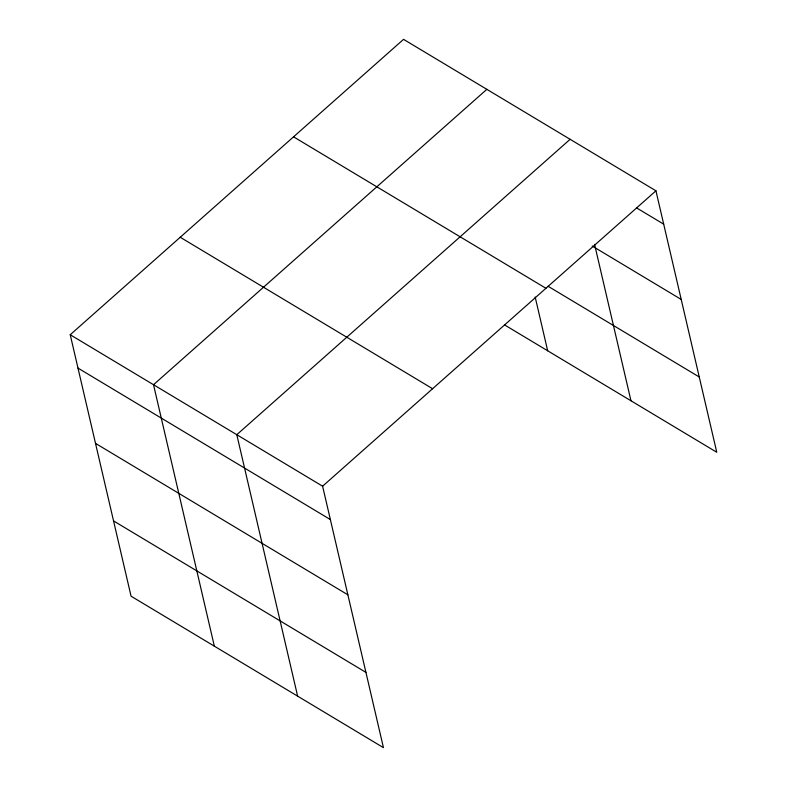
<?xml version="1.0" encoding="UTF-8"?>
<svg xmlns="http://www.w3.org/2000/svg" width="787" height="787" viewBox="0 0 787 787"><rect width="100%" height="100%" fill="white"/><g stroke="black" fill="none" stroke-linecap="round" stroke-linejoin="round"><path stroke-width="1.18" d="M70.23 334.741L322.601 486.199L383.446 747.65L131.065 596.192L70.23 334.741L403.554 39.35L655.935 190.808L716.77 452.259L504.457 324.844M486.838 89.334L153.514 384.715L214.349 646.176M570.122 139.309L236.798 434.699L297.634 696.151M322.601 486.199L655.935 190.808M636.486 207.837L663.697 224.167M592.237 246.046L681.208 299.444M548.086 286.271L699.259 376.993M293.551 136.83L545.932 288.288M180.223 237.261L432.604 388.719M77.992 368.1L330.363 519.558M95.502 443.366L347.884 594.824M113.554 520.915L365.925 672.383M594.569 244.364L630.967 400.77M535.17 297.024L547.683 350.786"/></g></svg>
